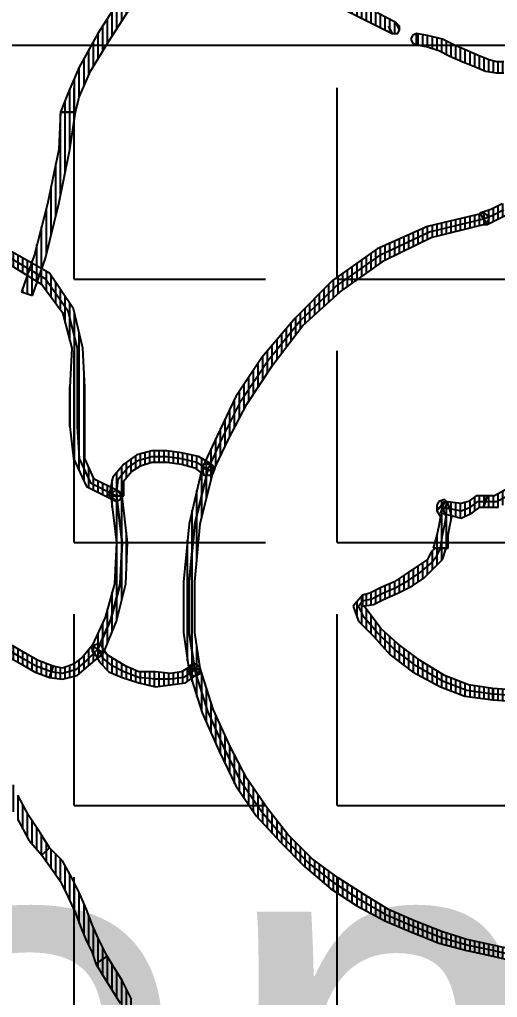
# Model space of a CAD drawing. Header units: millimetres. Extents: x 11489 to 12006, y 36725 to 37730.
# Drawn here: x 11658.64 to 11671.33, y 36931.5 to 36957.45 of the extents above; entities that cross this region are included whole.
import ezdxf

# ---------------------------------------------------------------- set-up
doc = ezdxf.new("R2010")
doc.units = ezdxf.units.MM
doc.layers.add('OC-Mutfak_Ekipman', color=252, linetype='Continuous')
doc.styles.add('TAKSİM', font='GOTHIC.TTF', dxfattribs={"height": 7})
pattern_1 = [(360, (-19413.11011, 29189.02214), (1e-16, 0.125), [25])]

# ---------------------------------------------------------------- blocks, each defined once
blk = doc.blocks.new('A$C0b4f8896')
at = {"ltscale": 30}
h = blk.add_hatch(dxfattribs=at)
h.set_pattern_fill('DC_LINES', color=256, scale=0.1, style=0)
h.set_pattern_definition(pattern_1)
edge = h.paths.add_edge_path(flags=0)
edge.add_line((27.172, 68.474), (27.122, 68.325))
edge.add_line((27.122, 68.325), (27.072, 68.078))
edge.add_line((27.072, 68.078), (26.923, 67.731))
edge.add_line((26.923, 67.731), (26.774, 67.484))
edge.add_line((26.774, 67.484), (26.576, 67.188))
edge.add_line((26.576, 67.188), (26.377, 66.792))
edge.add_line((26.377, 66.792), (26.178, 66.445))
edge.add_line((26.178, 66.445), (25.98, 66.099))
edge.add_line((25.98, 66.099), (25.831, 65.703))
edge.add_line((25.831, 65.703), (26.129, 65.604))
edge.add_line((26.129, 65.604), (26.278, 66))
edge.add_line((26.278, 66), (26.476, 66.347))
edge.add_line((26.476, 66.347), (26.675, 66.692))
edge.add_line((26.675, 66.692), (26.874, 66.989))
edge.add_line((26.874, 66.989), (27.072, 67.286))
edge.add_line((27.072, 67.286), (27.221, 67.633))
edge.add_line((27.221, 67.633), (27.371, 67.979))
edge.add_line((27.371, 67.979), (27.42, 68.325))
edge.add_line((27.42, 68.325), (27.371, 68.177))
edge.add_line((27.371, 68.177), (27.47, 68.325))
edge.add_line((27.47, 68.325), (27.42, 68.474))
edge.add_line((27.42, 68.474), (27.271, 68.523))
edge.add_line((27.271, 68.523), (27.122, 68.474))
edge.add_line((27.122, 68.474), (27.072, 68.325))
h = blk.add_hatch(dxfattribs=at)
h.set_pattern_fill('DC_LINES', color=256, scale=0.1, style=0)
h.set_pattern_definition(pattern_1)
edge = h.paths.add_edge_path(flags=0)
edge.add_line((21.31, 65.703), (21.708, 65.95))
edge.add_line((21.708, 65.95), (22.155, 66.247))
edge.add_line((22.155, 66.247), (22.701, 66.544))
edge.add_line((22.701, 66.544), (23.297, 66.792))
edge.add_line((23.297, 66.792), (23.844, 67.039))
edge.add_line((23.844, 67.039), (24.39, 67.286))
edge.add_line((24.39, 67.286), (24.787, 67.435))
edge.add_line((24.787, 67.435), (25.085, 67.583))
edge.add_line((25.085, 67.583), (24.986, 67.88))
edge.add_line((24.986, 67.88), (24.688, 67.731))
edge.add_line((24.688, 67.731), (24.291, 67.583))
edge.add_line((24.291, 67.583), (23.744, 67.336))
edge.add_line((23.744, 67.336), (23.198, 67.089))
edge.add_line((23.198, 67.089), (22.602, 66.841))
edge.add_line((22.602, 66.841), (22.055, 66.544))
edge.add_line((22.055, 66.544), (21.509, 66.247))
edge.add_line((21.509, 66.247), (21.112, 65.901))
h = blk.add_hatch(dxfattribs=at)
h.set_pattern_fill('DC_LINES', color=256, scale=0.1, style=0)
h.set_pattern_definition(pattern_1)
edge = h.paths.add_edge_path(flags=0)
edge.add_line((24.986, 67.88), (24.688, 67.731))
edge.add_line((24.688, 67.731), (24.291, 67.583))
edge.add_line((24.291, 67.583), (23.744, 67.336))
edge.add_line((23.744, 67.336), (23.198, 67.089))
edge.add_line((23.198, 67.089), (22.602, 66.841))
edge.add_line((22.602, 66.841), (22.055, 66.544))
edge.add_line((22.055, 66.544), (21.509, 66.247))
edge.add_line((21.509, 66.247), (21.112, 65.901))
edge.add_line((21.112, 65.901), (21.31, 65.703))
edge.add_line((21.31, 65.703), (21.708, 65.95))
edge.add_line((21.708, 65.95), (22.155, 66.247))
edge.add_line((22.155, 66.247), (22.701, 66.544))
edge.add_line((22.701, 66.544), (23.297, 66.792))
edge.add_line((23.297, 66.792), (23.844, 67.039))
edge.add_line((23.844, 67.039), (24.39, 67.286))
edge.add_line((24.39, 67.286), (24.787, 67.435))
edge.add_line((24.787, 67.435), (25.085, 67.583))
h = blk.add_hatch(dxfattribs=at)
h.set_pattern_fill('DC_LINES', color=256, scale=0.1, style=0)
h.set_pattern_definition(pattern_1)
edge = h.paths.add_edge_path(flags=0)
edge.add_line((30.649, 63.773), (30.798, 63.922))
edge.add_line((30.798, 63.922), (31.096, 64.516))
edge.add_line((31.096, 64.516), (31.643, 64.764))
edge.add_line((31.643, 64.764), (32.487, 64.764))
edge.add_line((32.487, 64.764), (33.53, 64.764))
edge.add_line((33.53, 64.764), (34.573, 64.812))
edge.add_line((34.573, 64.812), (35.616, 65.061))
edge.add_line((35.616, 65.061), (36.56, 65.703))
edge.add_line((36.56, 65.703), (37.206, 66.841))
edge.add_line((37.206, 66.841), (36.908, 66.94))
edge.add_line((36.908, 66.94), (36.262, 65.901))
edge.add_line((36.262, 65.901), (35.517, 65.356))
edge.add_line((35.517, 65.356), (34.573, 65.109))
edge.add_line((34.573, 65.109), (33.53, 65.159))
edge.add_line((33.53, 65.159), (32.487, 65.159))
edge.add_line((32.487, 65.159), (31.643, 65.061))
edge.add_line((31.643, 65.061), (30.897, 64.714))
edge.add_line((30.897, 64.714), (30.5, 63.922))
edge.add_line((30.5, 63.922), (30.649, 64.07))
edge.add_line((30.649, 64.07), (30.5, 63.922))
edge.add_line((30.5, 63.922), (30.55, 63.823))
edge.add_line((30.55, 63.823), (30.649, 63.773))
edge.add_line((30.649, 63.773), (30.748, 63.823))
edge.add_line((30.748, 63.823), (30.798, 63.922))
h = blk.add_hatch(dxfattribs=at)
h.set_pattern_fill('DC_LINES', color=256, scale=0.1, style=0)
h.set_pattern_definition(pattern_1)
edge = h.paths.add_edge_path(flags=0)
edge.add_line((35.964, 66.148), (36.958, 65.802))
edge.add_line((36.958, 65.802), (38.398, 65.456))
edge.add_line((38.398, 65.456), (39.839, 65.159))
edge.add_line((39.839, 65.159), (40.832, 65.011))
edge.add_line((40.832, 65.011), (40.832, 65.406))
edge.add_line((40.832, 65.406), (39.839, 65.456))
edge.add_line((39.839, 65.456), (38.398, 65.753))
edge.add_line((38.398, 65.753), (37.057, 66.099))
edge.add_line((37.057, 66.099), (36.063, 66.445))
h = blk.add_hatch(dxfattribs=at)
h.set_pattern_fill('DC_LINES', color=256, scale=0.1, style=0)
h.set_pattern_definition(pattern_1)
edge = h.paths.add_edge_path(flags=0)
edge.add_line((40.832, 65.406), (39.839, 65.456))
edge.add_line((39.839, 65.456), (38.398, 65.753))
edge.add_line((38.398, 65.753), (37.057, 66.099))
edge.add_line((37.057, 66.099), (36.063, 66.445))
edge.add_line((36.063, 66.445), (35.964, 66.148))
edge.add_line((35.964, 66.148), (36.958, 65.802))
edge.add_line((36.958, 65.802), (38.398, 65.456))
edge.add_line((38.398, 65.456), (39.839, 65.159))
edge.add_line((39.839, 65.159), (40.832, 65.011))
h = blk.add_hatch(dxfattribs=at)
h.set_pattern_fill('DC_LINES', color=256, scale=0.1, style=0)
h.set_pattern_definition(pattern_1)
edge = h.paths.add_edge_path(flags=0)
edge.add_line((21.112, 65.901), (20.764, 65.653))
edge.add_line((20.764, 65.653), (20.416, 65.406))
edge.add_line((20.416, 65.406), (20.019, 65.209))
edge.add_line((20.019, 65.209), (19.572, 65.011))
edge.add_line((19.572, 65.011), (19.174, 64.862))
edge.add_line((19.174, 64.862), (18.827, 64.714))
edge.add_line((18.827, 64.714), (18.529, 64.565))
edge.add_line((18.529, 64.565), (18.23, 64.467))
edge.add_line((18.23, 64.467), (18.429, 64.169))
edge.add_line((18.429, 64.169), (18.628, 64.269))
edge.add_line((18.628, 64.269), (18.926, 64.417))
edge.add_line((18.926, 64.417), (19.274, 64.565))
edge.add_line((19.274, 64.565), (19.671, 64.714))
edge.add_line((19.671, 64.714), (20.118, 64.911))
edge.add_line((20.118, 64.911), (20.515, 65.109))
edge.add_line((20.515, 65.109), (20.963, 65.356))
edge.add_line((20.963, 65.356), (21.31, 65.703))
h = blk.add_hatch(dxfattribs=at)
h.set_pattern_fill('DC_LINES', color=256, scale=0.1, style=0)
h.set_pattern_definition(pattern_1)
edge = h.paths.add_edge_path(flags=0)
edge.add_line((18.429, 64.169), (18.628, 64.269))
edge.add_line((18.628, 64.269), (18.926, 64.417))
edge.add_line((18.926, 64.417), (19.274, 64.565))
edge.add_line((19.274, 64.565), (19.671, 64.714))
edge.add_line((19.671, 64.714), (20.118, 64.911))
edge.add_line((20.118, 64.911), (20.515, 65.109))
edge.add_line((20.515, 65.109), (20.963, 65.356))
edge.add_line((20.963, 65.356), (21.31, 65.703))
edge.add_line((21.31, 65.703), (21.112, 65.901))
edge.add_line((21.112, 65.901), (20.764, 65.653))
edge.add_line((20.764, 65.653), (20.416, 65.406))
edge.add_line((20.416, 65.406), (20.019, 65.209))
edge.add_line((20.019, 65.209), (19.572, 65.011))
edge.add_line((19.572, 65.011), (19.174, 64.862))
edge.add_line((19.174, 64.862), (18.827, 64.714))
edge.add_line((18.827, 64.714), (18.529, 64.565))
edge.add_line((18.529, 64.565), (18.23, 64.467))
h = blk.add_hatch(dxfattribs=at)
h.set_pattern_fill('DC_LINES', color=256, scale=0.1, style=0)
h.set_pattern_definition(pattern_1)
edge = h.paths.add_edge_path(flags=0)
edge.add_line((25.831, 65.703), (25.781, 65.356))
edge.add_line((25.781, 65.356), (25.88, 64.961))
edge.add_line((25.88, 64.961), (26.178, 64.614))
edge.add_line((26.178, 64.614), (26.476, 64.269))
edge.add_line((26.476, 64.269), (26.675, 64.565))
edge.add_line((26.675, 64.565), (26.377, 64.812))
edge.add_line((26.377, 64.812), (26.178, 65.061))
edge.add_line((26.178, 65.061), (26.079, 65.356))
edge.add_line((26.079, 65.356), (26.129, 65.604))
h = blk.add_hatch(dxfattribs=at)
h.set_pattern_fill('DC_LINES', color=256, scale=0.1, style=0)
h.set_pattern_definition(pattern_1)
edge = h.paths.add_edge_path(flags=0)
edge.add_line((46.147, 62.24), (46.197, 62.24))
edge.add_line((46.197, 62.24), (45.899, 62.438))
edge.add_line((45.899, 62.438), (45.353, 62.834))
edge.add_line((45.353, 62.834), (44.657, 63.328))
edge.add_line((44.657, 63.328), (43.763, 63.873))
edge.add_line((43.763, 63.873), (42.919, 64.417))
edge.add_line((42.919, 64.417), (42.024, 64.911))
edge.add_line((42.024, 64.911), (41.329, 65.209))
edge.add_line((41.329, 65.209), (40.832, 65.406))
edge.add_line((40.832, 65.406), (40.832, 65.011))
edge.add_line((40.832, 65.011), (41.23, 64.911))
edge.add_line((41.23, 64.911), (41.925, 64.614))
edge.add_line((41.925, 64.614), (42.72, 64.12))
edge.add_line((42.72, 64.12), (43.564, 63.576))
edge.add_line((43.564, 63.576), (44.458, 63.031))
edge.add_line((44.458, 63.031), (45.154, 62.537))
edge.add_line((45.154, 62.537), (45.7, 62.141))
edge.add_line((45.7, 62.141), (45.998, 61.943))
edge.add_line((45.998, 61.943), (46.048, 61.943))
h = blk.add_hatch(dxfattribs=at)
h.set_pattern_fill('DC_LINES', color=256, scale=0.1, style=0)
h.set_pattern_definition(pattern_1)
edge = h.paths.add_edge_path(flags=0)
edge.add_line((40.832, 65.011), (41.23, 64.911))
edge.add_line((41.23, 64.911), (41.925, 64.614))
edge.add_line((41.925, 64.614), (42.72, 64.12))
edge.add_line((42.72, 64.12), (43.564, 63.576))
edge.add_line((43.564, 63.576), (44.458, 63.031))
edge.add_line((44.458, 63.031), (45.154, 62.537))
edge.add_line((45.154, 62.537), (45.7, 62.141))
edge.add_line((45.7, 62.141), (45.998, 61.943))
edge.add_line((45.998, 61.943), (46.197, 62.24))
edge.add_line((46.197, 62.24), (45.899, 62.438))
edge.add_line((45.899, 62.438), (45.353, 62.834))
edge.add_line((45.353, 62.834), (44.657, 63.328))
edge.add_line((44.657, 63.328), (43.763, 63.873))
edge.add_line((43.763, 63.873), (42.919, 64.417))
edge.add_line((42.919, 64.417), (42.024, 64.911))
edge.add_line((42.024, 64.911), (41.329, 65.209))
edge.add_line((41.329, 65.209), (40.832, 65.406))
h = blk.add_hatch(dxfattribs=at)
h.set_pattern_fill('DC_LINES', color=256, scale=0.1, style=0)
h.set_pattern_definition(pattern_1)
edge = h.paths.add_edge_path(flags=0)
edge.add_line((15.051, 62.141), (15.151, 62.19))
edge.add_line((15.151, 62.19), (15.399, 62.339))
edge.add_line((15.399, 62.339), (15.796, 62.586))
edge.add_line((15.796, 62.586), (16.293, 62.883))
edge.add_line((16.293, 62.883), (16.79, 63.229))
edge.add_line((16.79, 63.229), (17.287, 63.526))
edge.add_line((17.287, 63.526), (17.783, 63.773))
edge.add_line((17.783, 63.773), (18.181, 64.021))
edge.add_line((18.181, 64.021), (18.429, 64.169))
edge.add_line((18.429, 64.169), (18.23, 64.467))
edge.add_line((18.23, 64.467), (17.982, 64.318))
edge.add_line((17.982, 64.318), (17.585, 64.07))
edge.add_line((17.585, 64.07), (17.187, 63.823))
edge.add_line((17.187, 63.823), (16.591, 63.526))
edge.add_line((16.591, 63.526), (16.094, 63.18))
edge.add_line((16.094, 63.18), (15.598, 62.883))
edge.add_line((15.598, 62.883), (15.2, 62.636))
edge.add_line((15.2, 62.636), (14.952, 62.389))
edge.add_line((14.952, 62.389), (15.051, 62.438))
edge.add_line((15.051, 62.438), (14.952, 62.389))
edge.add_line((14.952, 62.389), (14.902, 62.289))
edge.add_line((14.902, 62.289), (14.952, 62.24))
edge.add_line((14.952, 62.24), (15.051, 62.19))
edge.add_line((15.051, 62.19), (15.151, 62.19))
h = blk.add_hatch(dxfattribs=at)
h.set_pattern_fill('DC_LINES', color=256, scale=0.1, style=0)
h.set_pattern_definition(pattern_1)
edge = h.paths.add_edge_path(flags=0)
edge.add_line((18.23, 64.467), (17.982, 64.318))
edge.add_line((17.982, 64.318), (17.585, 64.07))
edge.add_line((17.585, 64.07), (17.187, 63.823))
edge.add_line((17.187, 63.823), (16.591, 63.526))
edge.add_line((16.591, 63.526), (16.094, 63.18))
edge.add_line((16.094, 63.18), (15.598, 62.883))
edge.add_line((15.598, 62.883), (15.2, 62.636))
edge.add_line((15.2, 62.636), (14.952, 62.389))
edge.add_line((14.952, 62.389), (15.151, 62.19))
edge.add_line((15.151, 62.19), (15.399, 62.339))
edge.add_line((15.399, 62.339), (15.796, 62.586))
edge.add_line((15.796, 62.586), (16.293, 62.883))
edge.add_line((16.293, 62.883), (16.79, 63.229))
edge.add_line((16.79, 63.229), (17.287, 63.526))
edge.add_line((17.287, 63.526), (17.783, 63.773))
edge.add_line((17.783, 63.773), (18.181, 64.021))
edge.add_line((18.181, 64.021), (18.429, 64.169))
h = blk.add_hatch(dxfattribs=at)
h.set_pattern_fill('DC_LINES', color=256, scale=0.1, style=0)
h.set_pattern_definition(pattern_1)
edge = h.paths.add_edge_path(flags=0)
edge.add_line((26.675, 64.565), (26.576, 64.565))
edge.add_line((26.576, 64.565), (26.228, 64.367))
edge.add_line((26.228, 64.367), (25.98, 64.12))
edge.add_line((25.98, 64.12), (25.831, 63.773))
edge.add_line((25.831, 63.773), (25.682, 63.328))
edge.add_line((25.682, 63.328), (25.582, 62.883))
edge.add_line((25.582, 62.883), (25.632, 62.487))
edge.add_line((25.632, 62.487), (25.682, 62.092))
edge.add_line((25.682, 62.092), (25.93, 61.745))
edge.add_line((25.93, 61.745), (26.129, 61.943))
edge.add_line((26.129, 61.943), (25.98, 62.19))
edge.add_line((25.98, 62.19), (25.93, 62.487))
edge.add_line((25.93, 62.487), (25.98, 62.883))
edge.add_line((25.98, 62.883), (25.98, 63.328))
edge.add_line((25.98, 63.328), (26.129, 63.675))
edge.add_line((26.129, 63.675), (26.278, 63.922))
edge.add_line((26.278, 63.922), (26.427, 64.169))
edge.add_line((26.427, 64.169), (26.576, 64.269))
edge.add_line((26.576, 64.269), (26.476, 64.269))
edge.add_line((26.476, 64.269), (26.576, 64.269))
edge.add_line((26.576, 64.269), (26.675, 64.318))
edge.add_line((26.675, 64.318), (26.725, 64.417))
edge.add_line((26.725, 64.417), (26.675, 64.516))
edge.add_line((26.675, 64.516), (26.576, 64.565))
h = blk.add_hatch(dxfattribs=at)
h.set_pattern_fill('DC_LINES', color=256, scale=0.1, style=0)
h.set_pattern_definition(pattern_1)
h.paths.add_polyline_path([(26.476, 64.269), (27.321, 63.922), (28.314, 63.675), (29.407, 63.625), (30.649, 63.773), (30.649, 64.07), (29.407, 63.922), (28.314, 63.972), (27.42, 64.219), (26.675, 64.565), (26.526, 64.565), (26.427, 64.516), (26.377, 64.367)], flags=0)
h = blk.add_hatch(dxfattribs=at)
h.set_pattern_fill('DC_LINES', color=256, scale=0.1, style=0)
h.set_pattern_definition(pattern_1)
edge = h.paths.add_edge_path(flags=0)
edge.add_line((30.649, 64.12), (30.649, 64.07))
edge.add_line((30.649, 64.07), (29.407, 63.922))
edge.add_line((29.407, 63.922), (28.314, 63.972))
edge.add_line((28.314, 63.972), (27.42, 64.219))
edge.add_line((27.42, 64.219), (26.675, 64.565))
edge.add_line((26.675, 64.565), (26.476, 64.269))
edge.add_line((26.476, 64.269), (27.321, 63.922))
edge.add_line((27.321, 63.922), (28.314, 63.675))
edge.add_line((28.314, 63.675), (29.407, 63.625))
edge.add_line((29.407, 63.625), (30.649, 63.773))
edge.add_line((30.649, 63.773), (30.649, 63.725))
edge.add_line((30.649, 63.725), (30.649, 63.773))
edge.add_line((30.649, 63.773), (30.748, 63.823))
edge.add_line((30.748, 63.823), (30.798, 63.922))
edge.add_line((30.798, 63.922), (30.748, 64.021))
edge.add_line((30.748, 64.021), (30.649, 64.07))
h = blk.add_hatch(dxfattribs=at)
h.set_pattern_fill('DC_LINES', color=256, scale=0.1, style=0)
h.set_pattern_definition(pattern_1)
edge = h.paths.add_edge_path(flags=0)
edge.add_line((31.295, 61.35), (31.493, 61.398))
edge.add_line((31.493, 61.398), (31.692, 61.745))
edge.add_line((31.692, 61.745), (31.792, 62.19))
edge.add_line((31.792, 62.19), (31.841, 62.586))
edge.add_line((31.841, 62.586), (31.841, 62.982))
edge.add_line((31.841, 62.982), (31.742, 63.378))
edge.add_line((31.742, 63.378), (31.493, 63.725))
edge.add_line((31.493, 63.725), (31.146, 64.021))
edge.add_line((31.146, 64.021), (30.649, 64.12))
edge.add_line((30.649, 64.12), (30.649, 63.725))
edge.add_line((30.649, 63.725), (31.046, 63.725))
edge.add_line((31.046, 63.725), (31.295, 63.526))
edge.add_line((31.295, 63.526), (31.444, 63.279))
edge.add_line((31.444, 63.279), (31.543, 62.982))
edge.add_line((31.543, 62.982), (31.543, 62.586))
edge.add_line((31.543, 62.586), (31.493, 62.19))
edge.add_line((31.493, 62.19), (31.394, 61.844))
edge.add_line((31.394, 61.844), (31.195, 61.597))
edge.add_line((31.195, 61.597), (31.394, 61.646))
edge.add_line((31.394, 61.646), (31.195, 61.597))
edge.add_line((31.195, 61.597), (31.195, 61.448))
edge.add_line((31.195, 61.448), (31.245, 61.35))
edge.add_line((31.245, 61.35), (31.394, 61.3))
edge.add_line((31.394, 61.3), (31.493, 61.398))
h = blk.add_hatch(dxfattribs=at)
h.set_pattern_fill('DC_LINES', color=256, scale=0.1, style=0)
h.set_pattern_definition(pattern_1)
edge = h.paths.add_edge_path(flags=0)
edge.add_line((25.93, 61.745), (26.079, 61.695))
edge.add_line((26.079, 61.695), (27.023, 61.844))
edge.add_line((27.023, 61.844), (28.364, 61.844))
edge.add_line((28.364, 61.844), (29.904, 61.695))
edge.add_line((29.904, 61.695), (31.295, 61.35))
edge.add_line((31.295, 61.35), (31.394, 61.646))
edge.add_line((31.394, 61.646), (29.904, 61.992))
edge.add_line((29.904, 61.992), (28.364, 62.141))
edge.add_line((28.364, 62.141), (27.023, 62.141))
edge.add_line((27.023, 62.141), (25.98, 61.992))
edge.add_line((25.98, 61.992), (26.129, 61.943))
edge.add_line((26.129, 61.943), (25.98, 61.992))
edge.add_line((25.98, 61.992), (25.88, 61.943))
edge.add_line((25.88, 61.943), (25.88, 61.795))
edge.add_line((25.88, 61.795), (25.93, 61.695))
edge.add_line((25.93, 61.695), (26.079, 61.695))
h = blk.add_hatch(dxfattribs=at)
h.set_pattern_fill('DC_LINES', color=256, scale=0.1, style=0)
h.set_pattern_definition(pattern_1)
h.paths.add_polyline_path([(31.394, 61.646), (29.904, 61.992), (28.364, 62.141), (27.023, 62.141), (25.98, 61.992), (26.079, 61.695), (27.023, 61.844), (28.364, 61.844), (29.904, 61.695), (31.295, 61.35), (31.444, 61.35), (31.493, 61.448), (31.493, 61.597)], flags=0)
h = blk.add_hatch(dxfattribs=at)
h.set_pattern_fill('DC_LINES', color=256, scale=0.1, style=0)
h.set_pattern_definition(pattern_1)
h.paths.add_polyline_path([(25.98, 61.992), (24.887, 61.646), (23.893, 61.201), (22.95, 60.756), (22.155, 60.212), (21.459, 59.568), (20.813, 58.925), (20.217, 58.232), (19.77, 57.54), (19.373, 56.798), (19.075, 56.105), (18.777, 55.363), (18.578, 54.621), (18.429, 53.928), (18.28, 53.285), (18.23, 52.691), (18.181, 52.098), (18.479, 52.098), (18.529, 52.691), (18.578, 53.285), (18.727, 53.928), (18.876, 54.621), (19.075, 55.264), (19.373, 56.006), (19.671, 56.698), (20.068, 57.342), (20.515, 58.034), (21.012, 58.728), (21.658, 59.37), (22.353, 59.915), (23.148, 60.459), (23.993, 60.904), (24.986, 61.35), (26.079, 61.695), (26.178, 61.795), (26.178, 61.894), (26.129, 61.992)], flags=0)
h = blk.add_hatch(dxfattribs=at)
h.set_pattern_fill('DC_LINES', color=256, scale=0.1, style=0)
h.set_pattern_definition(pattern_1)
edge = h.paths.add_edge_path(flags=0)
edge.add_line((38.15, 54.274), (38.15, 54.176))
edge.add_line((38.15, 54.176), (37.802, 55.66))
edge.add_line((37.802, 55.66), (37.206, 56.995))
edge.add_line((37.206, 56.995), (36.362, 58.183))
edge.add_line((36.362, 58.183), (35.368, 59.173))
edge.add_line((35.368, 59.173), (34.325, 60.063))
edge.add_line((34.325, 60.063), (33.282, 60.756))
edge.add_line((33.282, 60.756), (32.239, 61.25))
edge.add_line((32.239, 61.25), (31.394, 61.646))
edge.add_line((31.394, 61.646), (31.295, 61.35))
edge.add_line((31.295, 61.35), (32.139, 60.953))
edge.add_line((32.139, 60.953), (33.083, 60.459))
edge.add_line((33.083, 60.459), (34.126, 59.767))
edge.add_line((34.126, 59.767), (35.169, 58.975))
edge.add_line((35.169, 58.975), (36.063, 57.985))
edge.add_line((36.063, 57.985), (36.908, 56.798))
edge.add_line((36.908, 56.798), (37.504, 55.561))
edge.add_line((37.504, 55.561), (37.852, 54.176))
edge.add_line((37.852, 54.176), (37.852, 54.076))
edge.add_line((37.852, 54.076), (37.852, 54.176))
edge.add_line((37.852, 54.176), (37.901, 54.076))
edge.add_line((37.901, 54.076), (38.001, 54.027))
edge.add_line((38.001, 54.027), (38.1, 54.076))
edge.add_line((38.1, 54.076), (38.15, 54.176))
h = blk.add_hatch(dxfattribs=at)
h.set_pattern_fill('DC_LINES', color=256, scale=0.1, style=0)
h.set_pattern_definition(pattern_1)
edge = h.paths.add_edge_path(flags=0)
edge.add_line((43.018, 56.402), (43.217, 56.501))
edge.add_line((43.217, 56.501), (43.465, 56.995))
edge.add_line((43.465, 56.995), (43.813, 57.688))
edge.add_line((43.813, 57.688), (44.26, 58.381))
edge.add_line((44.26, 58.381), (44.806, 59.222))
edge.add_line((44.806, 59.222), (45.353, 59.915))
edge.add_line((45.353, 59.915), (46.048, 60.508))
edge.add_line((46.048, 60.508), (46.743, 60.904))
edge.add_line((46.743, 60.904), (47.439, 61.003))
edge.add_line((47.439, 61.003), (47.439, 61.3))
edge.add_line((47.439, 61.3), (46.644, 61.201))
edge.add_line((46.644, 61.201), (45.849, 60.806))
edge.add_line((45.849, 60.806), (45.154, 60.112))
edge.add_line((45.154, 60.112), (44.508, 59.42))
edge.add_line((44.508, 59.42), (43.962, 58.579))
edge.add_line((43.962, 58.579), (43.515, 57.787))
edge.add_line((43.515, 57.787), (43.167, 57.095))
edge.add_line((43.167, 57.095), (42.919, 56.6))
edge.add_line((42.919, 56.6), (43.117, 56.698))
edge.add_line((43.117, 56.698), (42.919, 56.6))
edge.add_line((42.919, 56.6), (42.919, 56.451))
edge.add_line((42.919, 56.451), (43.018, 56.402))
edge.add_line((43.018, 56.402), (43.117, 56.402))
edge.add_line((43.117, 56.402), (43.217, 56.501))
h = blk.add_hatch(dxfattribs=at)
h.set_pattern_fill('DC_LINES', color=256, scale=0.1, style=0)
h.set_pattern_definition(pattern_1)
edge = h.paths.add_edge_path(flags=0)
edge.add_line((28.016, 57.392), (27.718, 57.639))
edge.add_line((27.718, 57.639), (27.321, 57.49))
edge.add_line((27.321, 57.49), (26.923, 57.095))
edge.add_line((26.923, 57.095), (26.427, 56.649))
edge.add_line((26.427, 56.649), (25.98, 56.056))
edge.add_line((25.98, 56.056), (25.582, 55.313))
edge.add_line((25.582, 55.313), (25.334, 54.67))
edge.add_line((25.334, 54.67), (25.235, 53.928))
edge.add_line((25.235, 53.928), (25.533, 53.928))
edge.add_line((25.533, 53.928), (25.632, 54.571))
edge.add_line((25.632, 54.571), (25.88, 55.215))
edge.add_line((25.88, 55.215), (26.278, 55.857))
edge.add_line((26.278, 55.857), (26.725, 56.451))
edge.add_line((26.725, 56.451), (27.122, 56.896))
edge.add_line((27.122, 56.896), (27.52, 57.193))
edge.add_line((27.52, 57.193), (27.718, 57.342))
edge.add_line((27.718, 57.342), (27.718, 57.392))
h = blk.add_hatch(dxfattribs=at)
h.set_pattern_fill('DC_LINES', color=256, scale=0.1, style=0)
h.set_pattern_definition(pattern_1)
edge = h.paths.add_edge_path(flags=0)
edge.add_line((29.258, 55.512), (29.258, 55.462))
edge.add_line((29.258, 55.462), (29.159, 55.561))
edge.add_line((29.159, 55.561), (28.96, 55.66))
edge.add_line((28.96, 55.66), (28.761, 55.957))
edge.add_line((28.761, 55.957), (28.563, 56.254))
edge.add_line((28.563, 56.254), (28.364, 56.551))
edge.add_line((28.364, 56.551), (28.215, 56.896))
edge.add_line((28.215, 56.896), (28.066, 57.193))
edge.add_line((28.066, 57.193), (28.016, 57.392))
edge.add_line((28.016, 57.392), (27.718, 57.392))
edge.add_line((27.718, 57.392), (27.768, 57.095))
edge.add_line((27.768, 57.095), (27.917, 56.798))
edge.add_line((27.917, 56.798), (28.066, 56.451))
edge.add_line((28.066, 56.451), (28.265, 56.056))
edge.add_line((28.265, 56.056), (28.463, 55.759))
edge.add_line((28.463, 55.759), (28.761, 55.462))
edge.add_line((28.761, 55.462), (28.96, 55.264))
edge.add_line((28.96, 55.264), (29.258, 55.165))
edge.add_line((29.258, 55.165), (29.258, 55.115))
h = blk.add_hatch(dxfattribs=at)
h.set_pattern_fill('DC_LINES', color=256, scale=0.1, style=0)
h.set_pattern_definition(pattern_1)
edge = h.paths.add_edge_path(flags=0)
edge.add_line((42.173, 53.631), (42.173, 53.829))
edge.add_line((42.173, 53.829), (42.223, 54.027))
edge.add_line((42.223, 54.027), (42.322, 54.274))
edge.add_line((42.322, 54.274), (42.471, 54.621))
edge.add_line((42.471, 54.621), (42.62, 54.967))
edge.add_line((42.62, 54.967), (42.77, 55.264))
edge.add_line((42.77, 55.264), (42.869, 55.66))
edge.add_line((42.869, 55.66), (42.919, 55.957))
edge.add_line((42.919, 55.957), (42.62, 55.957))
edge.add_line((42.62, 55.957), (42.571, 55.66))
edge.add_line((42.571, 55.66), (42.471, 55.363))
edge.add_line((42.471, 55.363), (42.322, 55.066))
edge.add_line((42.322, 55.066), (42.173, 54.72))
edge.add_line((42.173, 54.72), (42.024, 54.373))
edge.add_line((42.024, 54.373), (41.925, 54.126))
edge.add_line((41.925, 54.126), (41.875, 53.829))
edge.add_line((41.875, 53.829), (41.875, 53.631))
h = blk.add_hatch(dxfattribs=at)
h.set_pattern_fill('DC_LINES', color=256, scale=0.1, style=0)
h.set_pattern_definition(pattern_1)
edge = h.paths.add_edge_path(flags=0)
edge.add_line((30.5, 55.215), (30.252, 55.412))
edge.add_line((30.252, 55.412), (30.103, 55.313))
edge.add_line((30.103, 55.313), (29.854, 55.363))
edge.add_line((29.854, 55.363), (29.606, 55.412))
edge.add_line((29.606, 55.412), (29.258, 55.512))
edge.add_line((29.258, 55.512), (29.258, 55.115))
edge.add_line((29.258, 55.115), (29.606, 55.115))
edge.add_line((29.606, 55.115), (29.854, 55.066))
edge.add_line((29.854, 55.066), (30.103, 55.017))
edge.add_line((30.103, 55.017), (30.45, 55.115))
edge.add_line((30.45, 55.115), (30.202, 55.313))
edge.add_line((30.202, 55.313), (30.45, 55.115))
edge.add_line((30.45, 55.115), (30.55, 55.215))
edge.add_line((30.55, 55.215), (30.5, 55.363))
edge.add_line((30.5, 55.363), (30.401, 55.412))
edge.add_line((30.401, 55.412), (30.252, 55.412))
h = blk.add_hatch(dxfattribs=at)
h.set_pattern_fill('DC_LINES', color=256, scale=0.1, style=0)
h.set_pattern_definition(pattern_1)
edge = h.paths.add_edge_path(flags=0)
edge.add_line((30.649, 54.076), (30.649, 54.373))
edge.add_line((30.649, 54.373), (30.5, 54.571))
edge.add_line((30.5, 54.571), (30.45, 54.77))
edge.add_line((30.45, 54.77), (30.5, 55.215))
edge.add_line((30.5, 55.215), (30.202, 55.313))
edge.add_line((30.202, 55.313), (30.053, 54.77))
edge.add_line((30.053, 54.77), (30.202, 54.473))
edge.add_line((30.202, 54.473), (30.351, 54.274))
edge.add_line((30.351, 54.274), (30.351, 54.176))
h = blk.add_hatch(dxfattribs=at)
h.set_pattern_fill('DC_LINES', color=256, scale=0.1, style=0)
h.set_pattern_definition(pattern_1)
edge = h.paths.add_edge_path(flags=0)
edge.add_line((39.044, 51.603), (38.994, 51.899))
edge.add_line((38.994, 51.899), (38.895, 52.246))
edge.add_line((38.895, 52.246), (38.796, 52.642))
edge.add_line((38.796, 52.642), (38.647, 52.988))
edge.add_line((38.647, 52.988), (38.547, 53.384))
edge.add_line((38.547, 53.384), (38.398, 53.681))
edge.add_line((38.398, 53.681), (38.249, 53.978))
edge.add_line((38.249, 53.978), (38.15, 54.274))
edge.add_line((38.15, 54.274), (37.852, 54.076))
edge.add_line((37.852, 54.076), (37.951, 53.879))
edge.add_line((37.951, 53.879), (38.1, 53.582))
edge.add_line((38.1, 53.582), (38.249, 53.285))
edge.add_line((38.249, 53.285), (38.349, 52.889))
edge.add_line((38.349, 52.889), (38.497, 52.543))
edge.add_line((38.497, 52.543), (38.597, 52.147))
edge.add_line((38.597, 52.147), (38.696, 51.899))
edge.add_line((38.696, 51.899), (38.746, 51.603))
h = blk.add_hatch(dxfattribs=at)
h.set_pattern_fill('DC_LINES', color=256, scale=0.1, style=0)
h.set_pattern_definition(pattern_1)
edge = h.paths.add_edge_path(flags=0)
edge.add_line((31.195, 52.741), (31.245, 52.741))
edge.add_line((31.245, 52.741), (31.096, 53.137))
edge.add_line((31.096, 53.137), (30.848, 53.532))
edge.add_line((30.848, 53.532), (30.649, 53.879))
edge.add_line((30.649, 53.879), (30.649, 54.076))
edge.add_line((30.649, 54.076), (30.351, 54.176))
edge.add_line((30.351, 54.176), (30.351, 53.779))
edge.add_line((30.351, 53.779), (30.55, 53.334))
edge.add_line((30.55, 53.334), (30.798, 53.037))
edge.add_line((30.798, 53.037), (30.848, 52.741))
edge.add_line((30.848, 52.741), (30.897, 52.741))
h = blk.add_hatch(dxfattribs=at)
h.set_pattern_fill('DC_LINES', color=256, scale=0.1, style=0)
h.set_pattern_definition(pattern_1)
edge = h.paths.add_edge_path(flags=0)
edge.add_line((25.235, 53.928), (25.185, 53.187))
edge.add_line((25.185, 53.187), (24.986, 52.79))
edge.add_line((24.986, 52.79), (24.787, 52.592))
edge.add_line((24.787, 52.592), (24.539, 52.493))
edge.add_line((24.539, 52.493), (24.241, 52.493))
edge.add_line((24.241, 52.493), (23.893, 52.543))
edge.add_line((23.893, 52.543), (23.645, 52.592))
edge.add_line((23.645, 52.592), (23.446, 52.691))
edge.add_line((23.446, 52.691), (23.446, 52.295))
edge.add_line((23.446, 52.295), (23.645, 52.295))
edge.add_line((23.645, 52.295), (23.893, 52.246))
edge.add_line((23.893, 52.246), (24.241, 52.196))
edge.add_line((24.241, 52.196), (24.539, 52.196))
edge.add_line((24.539, 52.196), (24.986, 52.295))
edge.add_line((24.986, 52.295), (25.284, 52.592))
edge.add_line((25.284, 52.592), (25.483, 53.187))
edge.add_line((25.483, 53.187), (25.533, 53.928))
for p, q in [((26.377, 66.792), (26.178, 66.445)), ((26.327, 66.396), (26.526, 66.742)), ((36.908, 66.94), (36.262, 65.901)), ((37.057, 66.891), (36.411, 65.802)), ((36.56, 65.703), (37.206, 66.841)), ((22.055, 66.544), (21.509, 66.247)), ((22.055, 66.544), (21.509, 66.247)), ((22.155, 66.247), (22.701, 66.544)), ((22.155, 66.247), (22.701, 66.544)), ((26.178, 66.445), (25.98, 66.099)), ((26.476, 66.347), (26.675, 66.692)), ((36.063, 66.445), (35.964, 66.148)), ((36.063, 66.445), (35.964, 66.148)), ((37.057, 66.099), (36.063, 66.445)), ((36.063, 66.445), (36.063, 66.445)), ((37.057, 66.099), (36.063, 66.445)), ((21.509, 66.247), (21.112, 65.901)), ((21.509, 66.247), (21.112, 65.901)), ((21.708, 65.95), (22.155, 66.247)), ((21.708, 65.95), (22.155, 66.247)), ((26.129, 66.05), (26.327, 66.396)), ((26.278, 66), (26.476, 66.347)), ((21.31, 65.703), (21.708, 65.95)), ((21.31, 65.703), (21.708, 65.95)), ((25.98, 66.099), (25.831, 65.703)), ((25.98, 65.653), (26.129, 66.05)), ((26.129, 65.604), (26.278, 66)), ((35.964, 66.148), (35.964, 66.148)), ((35.964, 66.148), (36.958, 65.802)), ((35.964, 66.148), (35.964, 66.148)), ((35.964, 66.148), (36.958, 65.802)), ((38.398, 65.753), (37.057, 66.099)), ((38.398, 65.753), (37.057, 66.099)), ((21.112, 65.901), (20.764, 65.653)), ((21.112, 65.901), (20.764, 65.653)), ((20.963, 65.356), (21.31, 65.703)), ((20.963, 65.356), (21.31, 65.703)), ((21.31, 65.703), (21.112, 65.901)), ((21.112, 65.901), (21.112, 65.901)), ((21.112, 65.901), (21.31, 65.703)), ((21.112, 65.901), (21.31, 65.703)), ((21.112, 65.901), (21.112, 65.901)), ((21.31, 65.703), (21.112, 65.901)), ((21.112, 65.901), (21.112, 65.901)), ((21.31, 65.703), (21.31, 65.703)), ((21.31, 65.703), (21.31, 65.703)), ((21.31, 65.703), (21.31, 65.703)), ((25.831, 65.703), (25.781, 65.356)), ((25.831, 65.703), (26.129, 65.604)), ((25.831, 65.703), (25.831, 65.703)), ((26.129, 65.604), (25.831, 65.703)), ((25.831, 65.703), (25.831, 65.703)), ((36.262, 65.901), (35.517, 65.356)), ((36.411, 65.802), (35.567, 65.209)), ((35.616, 65.061), (36.56, 65.703)), ((36.958, 65.802), (38.398, 65.456)), ((36.958, 65.802), (38.398, 65.456)), ((39.839, 65.456), (38.398, 65.753)), ((39.839, 65.456), (38.398, 65.753)), ((20.416, 65.406), (20.019, 65.209)), ((20.416, 65.406), (20.019, 65.209)), ((20.764, 65.653), (20.416, 65.406)), ((20.764, 65.653), (20.416, 65.406)), ((25.93, 65.356), (25.98, 65.653)), ((26.079, 65.356), (26.129, 65.604)), ((26.129, 65.604), (26.129, 65.604)), ((38.398, 65.456), (39.839, 65.159)), ((38.398, 65.456), (39.839, 65.159)), ((40.832, 65.406), (39.839, 65.456)), ((40.832, 65.406), (39.839, 65.456)), ((41.329, 65.209), (40.832, 65.406)), ((40.832, 65.406), (40.832, 65.406)), ((40.832, 65.406), (40.832, 65.011)), ((41.329, 65.209), (40.832, 65.406)), ((40.832, 65.406), (40.832, 65.011)), ((40.832, 65.011), (40.832, 65.406)), ((40.832, 65.406), (40.832, 65.406)), ((40.832, 65.011), (40.832, 65.406)), ((40.832, 65.406), (40.832, 65.406)), ((20.019, 65.209), (19.572, 65.011)), ((20.019, 65.209), (19.572, 65.011)), ((20.515, 65.109), (20.963, 65.356)), ((20.515, 65.109), (20.963, 65.356)), ((25.781, 65.356), (25.88, 64.961)), ((26.029, 65.011), (25.93, 65.356)), ((26.178, 65.061), (26.079, 65.356)), ((32.487, 65.159), (31.643, 65.061)), ((33.53, 65.159), (32.487, 65.159)), ((34.573, 65.109), (33.53, 65.159)), ((35.517, 65.356), (34.573, 65.109)), ((35.567, 65.209), (34.573, 64.961)), ((39.839, 65.159), (40.832, 65.011)), ((39.839, 65.159), (40.832, 65.011)), ((42.024, 64.911), (41.329, 65.209)), ((42.024, 64.911), (41.329, 65.209)), ((19.572, 65.011), (19.174, 64.862)), ((19.572, 65.011), (19.174, 64.862)), ((19.671, 64.714), (20.118, 64.911)), ((19.671, 64.714), (20.118, 64.911)), ((20.118, 64.911), (20.515, 65.109)), ((20.118, 64.911), (20.515, 65.109)), ((25.88, 64.961), (26.178, 64.614)), ((26.278, 64.714), (26.029, 65.011)), ((26.377, 64.812), (26.178, 65.061)), ((31.643, 65.061), (30.897, 64.714)), ((31.643, 64.911), (30.997, 64.614)), ((32.487, 64.961), (31.643, 64.911)), ((33.53, 64.961), (32.487, 64.961)), ((34.573, 64.961), (33.53, 64.961)), ((34.573, 64.812), (35.616, 65.061)), ((40.832, 65.011), (40.832, 65.011)), ((40.832, 65.011), (41.23, 64.911)), ((40.832, 65.011), (40.832, 65.011)), ((40.832, 65.011), (41.23, 64.911)), ((40.832, 65.011), (40.832, 65.011)), ((41.23, 64.911), (41.925, 64.614)), ((41.23, 64.911), (41.925, 64.614)), ((42.919, 64.417), (42.024, 64.911)), ((42.919, 64.417), (42.024, 64.911)), ((18.827, 64.714), (18.529, 64.565)), ((18.827, 64.714), (18.529, 64.565)), ((19.174, 64.862), (18.827, 64.714)), ((19.174, 64.862), (18.827, 64.714)), ((19.274, 64.565), (19.671, 64.714)), ((19.274, 64.565), (19.671, 64.714)), ((26.576, 64.417), (26.278, 64.714)), ((26.675, 64.565), (26.377, 64.812)), ((30.897, 64.714), (30.5, 63.922)), ((31.096, 64.516), (31.643, 64.764)), ((31.643, 64.764), (32.487, 64.764)), ((32.487, 64.764), (33.53, 64.764)), ((33.53, 64.764), (34.573, 64.812)), ((18.23, 64.467), (17.982, 64.318)), ((18.23, 64.467), (17.982, 64.318)), ((18.529, 64.565), (18.23, 64.467)), ((18.529, 64.565), (18.23, 64.467)), ((18.23, 64.467), (18.23, 64.467)), ((18.23, 64.467), (18.429, 64.169)), ((18.429, 64.169), (18.23, 64.467)), ((18.23, 64.467), (18.23, 64.467)), ((18.429, 64.169), (18.23, 64.467)), ((18.23, 64.467), (18.23, 64.467)), ((18.23, 64.467), (18.429, 64.169)), ((18.628, 64.269), (18.926, 64.417)), ((18.628, 64.269), (18.926, 64.417)), ((18.926, 64.417), (19.274, 64.565)), ((18.926, 64.417), (19.274, 64.565)), ((26.178, 64.614), (26.476, 64.269)), ((26.576, 64.565), (26.228, 64.367)), ((26.327, 64.269), (26.576, 64.417)), ((26.427, 64.516), (26.377, 64.367)), ((26.526, 64.565), (26.427, 64.516)), ((26.675, 64.565), (26.476, 64.269)), ((26.476, 64.269), (26.675, 64.565)), ((26.675, 64.565), (26.526, 64.565)), ((26.675, 64.565), (26.576, 64.565)), ((26.675, 64.516), (26.576, 64.565)), ((26.576, 64.565), (26.675, 64.565)), ((27.371, 64.07), (26.576, 64.417)), ((26.576, 64.417), (27.371, 64.07)), ((26.576, 64.417), (26.576, 64.417)), ((26.576, 64.417), (26.576, 64.417)), ((26.675, 64.565), (26.675, 64.565)), ((27.42, 64.219), (26.675, 64.565)), ((27.42, 64.219), (26.675, 64.565)), ((26.675, 64.565), (26.675, 64.565)), ((26.675, 64.565), (26.675, 64.565)), ((26.725, 64.417), (26.675, 64.516)), ((26.675, 64.318), (26.725, 64.417)), ((30.997, 64.614), (30.649, 63.922)), ((30.798, 63.922), (31.096, 64.516)), ((41.925, 64.614), (42.72, 64.12)), ((41.925, 64.614), (42.72, 64.12)), ((43.763, 63.873), (42.919, 64.417)), ((43.763, 63.873), (42.919, 64.417)), ((17.982, 64.318), (17.585, 64.07)), ((17.982, 64.318), (17.585, 64.07)), ((18.181, 64.021), (18.429, 64.169)), ((18.181, 64.021), (18.429, 64.169)), ((18.429, 64.169), (18.628, 64.269)), ((18.429, 64.169), (18.628, 64.269)), ((18.429, 64.169), (18.429, 64.169)), ((18.429, 64.169), (18.429, 64.169)), ((18.429, 64.169), (18.429, 64.169)), ((25.98, 64.12), (25.831, 63.773)), ((26.228, 64.367), (25.98, 64.12)), ((26.129, 64.021), (26.327, 64.269)), ((26.278, 63.922), (26.427, 64.169)), ((26.377, 64.367), (26.476, 64.269)), ((26.427, 64.169), (26.576, 64.269)), ((26.576, 64.269), (26.476, 64.269)), ((26.476, 64.269), (26.576, 64.269)), ((26.476, 64.269), (27.321, 63.922)), ((26.476, 64.269), (26.476, 64.269)), ((26.476, 64.269), (27.321, 63.922)), ((26.476, 64.269), (26.476, 64.269)), ((26.476, 64.269), (26.476, 64.269)), ((26.576, 64.269), (26.675, 64.318)), ((28.314, 63.972), (27.42, 64.219)), ((28.314, 63.972), (27.42, 64.219)), ((31.146, 64.021), (30.649, 64.12)), ((30.649, 64.12), (30.649, 63.725)), ((30.649, 64.12), (30.649, 64.07)), ((30.649, 64.07), (30.649, 64.12)), ((30.649, 64.12), (30.649, 64.12)), ((42.72, 64.12), (43.564, 63.576)), ((42.72, 64.12), (43.564, 63.576)), ((17.585, 64.07), (17.187, 63.823)), ((17.585, 64.07), (17.187, 63.823)), ((17.783, 63.773), (18.181, 64.021)), ((17.783, 63.773), (18.181, 64.021)), ((25.98, 63.725), (26.129, 64.021)), ((26.129, 63.675), (26.278, 63.922)), ((27.321, 63.922), (28.314, 63.675)), ((27.321, 63.922), (28.314, 63.675)), ((28.314, 63.823), (27.371, 64.07)), ((27.371, 64.07), (28.314, 63.823)), ((29.407, 63.922), (28.314, 63.972)), ((29.407, 63.922), (28.314, 63.972)), ((30.649, 64.07), (29.407, 63.922)), ((30.649, 64.07), (29.407, 63.922)), ((30.649, 63.922), (29.407, 63.773)), ((29.407, 63.773), (30.649, 63.922)), ((30.5, 63.922), (30.649, 64.07)), ((30.649, 64.07), (30.5, 63.922)), ((30.5, 63.922), (30.55, 63.823)), ((30.748, 64.021), (30.649, 64.07)), ((30.649, 63.773), (30.649, 64.07)), ((30.649, 63.922), (30.649, 63.922)), ((30.649, 63.922), (30.649, 63.922)), ((30.649, 63.773), (30.798, 63.922)), ((30.798, 63.922), (30.649, 63.773)), ((30.649, 63.922), (31.096, 63.873)), ((30.798, 63.922), (30.748, 64.021)), ((30.748, 63.823), (30.798, 63.922)), ((30.748, 63.823), (30.798, 63.922)), ((31.096, 63.873), (31.394, 63.625)), ((31.493, 63.725), (31.146, 64.021)), ((17.287, 63.526), (17.783, 63.773)), ((17.287, 63.526), (17.783, 63.773)), ((25.831, 63.773), (25.682, 63.328)), ((25.831, 63.328), (25.98, 63.725)), ((25.98, 63.328), (26.129, 63.675)), ((29.407, 63.773), (28.314, 63.823)), ((28.314, 63.823), (29.407, 63.773)), ((28.314, 63.675), (29.407, 63.625)), ((28.314, 63.675), (29.407, 63.625)), ((29.407, 63.625), (30.649, 63.773)), ((29.407, 63.625), (30.649, 63.773)), ((30.55, 63.823), (30.649, 63.773)), ((30.649, 63.773), (30.748, 63.823)), ((30.649, 63.773), (30.748, 63.823)), ((30.649, 63.773), (30.649, 63.773)), ((30.649, 63.773), (30.649, 63.725)), ((30.649, 63.725), (30.649, 63.773)), ((30.649, 63.725), (31.046, 63.725)), ((31.046, 63.725), (31.295, 63.526)), ((31.394, 63.625), (31.593, 63.328)), ((31.742, 63.378), (31.493, 63.725)), ((31.295, 63.526), (31.444, 63.279)), ((31.841, 62.982), (31.742, 63.378)), ((25.682, 63.328), (25.582, 62.883)), ((25.781, 62.883), (25.831, 63.328)), ((25.98, 62.883), (25.98, 63.328)), ((31.444, 63.279), (31.543, 62.982)), ((31.593, 63.328), (31.692, 62.982)), ((25.582, 62.883), (25.632, 62.487)), ((25.781, 62.487), (25.781, 62.883)), ((25.93, 62.487), (25.98, 62.883)), ((31.543, 62.982), (31.543, 62.586)), ((31.692, 62.982), (31.692, 62.586)), ((31.841, 62.586), (31.841, 62.982)), ((31.543, 62.586), (31.493, 62.19)), ((31.692, 62.586), (31.643, 62.19)), ((31.792, 62.19), (31.841, 62.586)), ((25.632, 62.487), (25.682, 62.092)), ((25.831, 62.141), (25.781, 62.487)), ((25.98, 62.19), (25.93, 62.487)), ((25.682, 62.092), (25.93, 61.745)), ((26.029, 61.844), (25.831, 62.141)), ((26.129, 61.943), (25.98, 62.19)), ((27.023, 62.141), (25.98, 61.992)), ((27.023, 62.141), (25.98, 61.992)), ((28.364, 62.141), (27.023, 62.141)), ((28.364, 62.141), (27.023, 62.141)), ((29.904, 61.992), (28.364, 62.141)), ((29.904, 61.992), (28.364, 62.141)), ((31.493, 62.19), (31.394, 61.844)), ((31.643, 62.19), (31.543, 61.795)), ((31.692, 61.745), (31.792, 62.19)), ((25.98, 61.992), (24.887, 61.646)), ((24.936, 61.498), (26.029, 61.844)), ((25.98, 61.992), (25.88, 61.943)), ((25.88, 61.943), (25.88, 61.795)), ((25.88, 61.795), (25.93, 61.695)), ((25.93, 61.745), (26.129, 61.943)), ((25.98, 61.992), (25.98, 61.992)), ((26.129, 61.992), (25.98, 61.992)), ((25.98, 61.992), (25.98, 61.992)), ((25.98, 61.992), (25.98, 61.992)), ((25.98, 61.992), (26.129, 61.943)), ((26.129, 61.943), (25.98, 61.992)), ((25.98, 61.992), (26.079, 61.695)), ((26.029, 61.844), (27.023, 61.992)), ((27.023, 61.992), (26.029, 61.844)), ((26.079, 61.695), (27.023, 61.844)), ((26.079, 61.695), (27.023, 61.844)), ((26.079, 61.695), (26.178, 61.795)), ((26.178, 61.894), (26.129, 61.992)), ((26.178, 61.795), (26.178, 61.894)), ((27.023, 61.992), (28.364, 61.992)), ((28.364, 61.992), (27.023, 61.992)), ((27.023, 61.844), (28.364, 61.844)), ((27.023, 61.844), (28.364, 61.844)), ((28.364, 61.992), (29.904, 61.844)), ((29.904, 61.844), (28.364, 61.992)), ((28.364, 61.844), (29.904, 61.695)), ((28.364, 61.844), (29.904, 61.695)), ((31.394, 61.646), (29.904, 61.992)), ((31.394, 61.646), (29.904, 61.992)), ((29.904, 61.844), (31.344, 61.498)), ((31.344, 61.498), (29.904, 61.844)), ((31.394, 61.844), (31.195, 61.597)), ((31.543, 61.795), (31.344, 61.498)), ((24.887, 61.646), (23.893, 61.201)), ((24.986, 61.35), (26.079, 61.695)), ((25.93, 61.745), (26.079, 61.695)), ((26.079, 61.695), (25.93, 61.745)), ((25.93, 61.745), (25.93, 61.745)), ((25.93, 61.695), (26.079, 61.695)), ((26.079, 61.695), (26.079, 61.695)), ((26.079, 61.695), (26.079, 61.695)), ((29.904, 61.695), (31.295, 61.35)), ((29.904, 61.695), (31.295, 61.35)), ((31.195, 61.597), (31.394, 61.646)), ((31.394, 61.646), (31.195, 61.597)), ((31.195, 61.597), (31.195, 61.448)), ((31.394, 61.646), (31.295, 61.35)), ((31.295, 61.35), (31.394, 61.646)), ((32.239, 61.25), (31.394, 61.646)), ((31.394, 61.646), (31.394, 61.646)), ((31.493, 61.597), (31.394, 61.646)), ((31.394, 61.646), (31.394, 61.646)), ((31.394, 61.646), (31.394, 61.646)), ((31.493, 61.398), (31.692, 61.745)), ((31.493, 61.448), (31.493, 61.597)), ((23.943, 61.053), (24.936, 61.498)), ((23.993, 60.904), (24.986, 61.35)), ((31.195, 61.448), (31.245, 61.35)), ((31.245, 61.35), (31.394, 61.3)), ((31.295, 61.35), (31.493, 61.398)), ((31.493, 61.398), (31.295, 61.35)), ((31.295, 61.35), (32.139, 60.953)), ((31.295, 61.35), (31.295, 61.35)), ((31.295, 61.35), (31.295, 61.35)), ((31.295, 61.35), (31.295, 61.35)), ((31.295, 61.35), (31.444, 61.35)), ((31.344, 61.498), (32.189, 61.102)), ((31.394, 61.3), (31.493, 61.398)), ((31.444, 61.35), (31.493, 61.448)), ((23.893, 61.201), (22.95, 60.756)), ((23.049, 60.607), (23.943, 61.053)), ((32.189, 61.102), (33.182, 60.607)), ((33.282, 60.756), (32.239, 61.25)), ((22.95, 60.756), (22.155, 60.212)), ((23.148, 60.459), (23.993, 60.904)), ((32.139, 60.953), (33.083, 60.459)), ((34.325, 60.063), (33.282, 60.756)), ((22.254, 60.063), (23.049, 60.607)), ((33.182, 60.607), (34.226, 59.915)), ((22.353, 59.915), (23.148, 60.459)), ((33.083, 60.459), (34.126, 59.767)), ((22.155, 60.212), (21.459, 59.568)), ((21.559, 59.47), (22.254, 60.063)), ((35.368, 59.173), (34.325, 60.063)), ((21.658, 59.37), (22.353, 59.915)), ((34.126, 59.767), (35.169, 58.975)), ((34.226, 59.915), (35.269, 59.073)), ((21.459, 59.568), (20.813, 58.925)), ((20.913, 58.826), (21.559, 59.47)), ((21.012, 58.728), (21.658, 59.37)), ((20.813, 58.925), (20.217, 58.232)), ((35.169, 58.975), (36.063, 57.985)), ((35.269, 59.073), (36.213, 58.084)), ((36.362, 58.183), (35.368, 59.173)), ((20.366, 58.134), (20.913, 58.826)), ((20.515, 58.034), (21.012, 58.728)), ((20.217, 58.232), (19.77, 57.54)), ((37.206, 56.995), (36.362, 58.183)), ((19.919, 57.44), (20.366, 58.134)), ((20.068, 57.342), (20.515, 58.034)), ((36.063, 57.985), (36.908, 56.798)), ((36.213, 58.084), (37.057, 56.896)), ((27.718, 57.639), (27.321, 57.49)), ((28.016, 57.392), (27.718, 57.639)), ((43.515, 57.787), (43.167, 57.095)), ((19.77, 57.54), (19.373, 56.798)), ((19.522, 56.748), (19.919, 57.44)), ((27.321, 57.49), (26.923, 57.095)), ((27.42, 57.342), (27.718, 57.49)), ((27.718, 57.49), (27.867, 57.392)), ((27.718, 57.342), (27.718, 57.392)), ((27.718, 57.392), (27.718, 57.392)), ((27.718, 57.392), (28.016, 57.392)), ((28.016, 57.392), (27.718, 57.392)), ((27.718, 57.392), (27.768, 57.095)), ((27.867, 57.392), (27.917, 57.144)), ((28.016, 57.392), (28.016, 57.392)), ((28.016, 57.392), (28.016, 57.392)), ((28.066, 57.193), (28.016, 57.392)), ((19.671, 56.698), (20.068, 57.342)), ((27.023, 56.995), (27.42, 57.342)), ((27.122, 56.896), (27.52, 57.193)), ((27.52, 57.193), (27.718, 57.342)), ((27.917, 57.144), (28.066, 56.847)), ((28.215, 56.896), (28.066, 57.193)), ((26.923, 57.095), (26.427, 56.649)), ((26.576, 56.551), (27.023, 56.995)), ((26.725, 56.451), (27.122, 56.896)), ((27.768, 57.095), (27.917, 56.798)), ((28.066, 56.847), (28.215, 56.501)), ((28.364, 56.551), (28.215, 56.896)), ((37.057, 56.896), (37.653, 55.61)), ((37.802, 55.66), (37.206, 56.995)), ((43.167, 57.095), (42.919, 56.6)), ((43.217, 56.501), (43.465, 56.995)), ((19.373, 56.798), (19.075, 56.105)), ((19.224, 56.056), (19.522, 56.748)), ((19.373, 56.006), (19.671, 56.698)), ((26.427, 56.649), (25.98, 56.056)), ((27.917, 56.798), (28.066, 56.451)), ((36.908, 56.798), (37.504, 55.561)), ((42.919, 56.6), (43.117, 56.698)), ((43.117, 56.698), (42.919, 56.6)), ((42.919, 56.6), (42.919, 56.451)), ((26.129, 55.957), (26.576, 56.551)), ((26.278, 55.857), (26.725, 56.451)), ((28.066, 56.451), (28.265, 56.056)), ((28.215, 56.501), (28.414, 56.154)), ((28.563, 56.254), (28.364, 56.551)), ((42.919, 56.451), (43.018, 56.402)), ((43.018, 56.402), (43.217, 56.501)), ((43.217, 56.501), (43.018, 56.402)), ((43.018, 56.402), (43.117, 56.402)), ((43.018, 56.402), (43.018, 56.402)), ((43.117, 56.402), (43.217, 56.501)), ((19.075, 56.105), (18.777, 55.363)), ((28.414, 56.154), (28.612, 55.857)), ((28.761, 55.957), (28.563, 56.254)), ((42.77, 56.105), (42.67, 56.056)), ((42.869, 56.056), (42.77, 56.105)), ((18.926, 55.313), (19.224, 56.056)), ((19.075, 55.264), (19.373, 56.006)), ((25.98, 56.056), (25.582, 55.313)), ((25.731, 55.264), (26.129, 55.957)), ((25.88, 55.215), (26.278, 55.857)), ((28.265, 56.056), (28.463, 55.759)), ((28.612, 55.857), (28.861, 55.561)), ((28.96, 55.66), (28.761, 55.957)), ((42.62, 55.957), (42.571, 55.66)), ((42.67, 56.056), (42.62, 55.957)), ((42.62, 55.957), (42.919, 55.957)), ((42.919, 55.957), (42.62, 55.957)), ((42.919, 55.957), (42.869, 56.056)), ((42.869, 55.66), (42.919, 55.957)), ((42.919, 55.957), (42.919, 55.957)), ((28.463, 55.759), (28.761, 55.462)), ((28.861, 55.561), (29.059, 55.412)), ((29.159, 55.561), (28.96, 55.66)), ((29.258, 55.462), (29.159, 55.561)), ((37.504, 55.561), (37.852, 54.176)), ((37.653, 55.61), (38.001, 54.176)), ((38.15, 54.176), (37.802, 55.66)), ((42.571, 55.66), (42.471, 55.363)), ((42.77, 55.264), (42.869, 55.66)), ((18.777, 55.363), (18.578, 54.621)), ((18.727, 54.621), (18.926, 55.313)), ((25.582, 55.313), (25.334, 54.67)), ((28.761, 55.462), (28.96, 55.264)), ((29.059, 55.412), (29.258, 55.313)), ((29.258, 55.512), (29.258, 55.462)), ((29.258, 55.115), (29.258, 55.512)), ((29.258, 55.512), (29.258, 55.512)), ((29.606, 55.412), (29.258, 55.512)), ((29.258, 55.512), (29.258, 55.115)), ((29.258, 55.313), (29.606, 55.264)), ((29.854, 55.363), (29.606, 55.412)), ((30.103, 55.313), (29.854, 55.363)), ((30.202, 55.313), (30.053, 54.77)), ((30.252, 55.412), (30.103, 55.313)), ((30.45, 55.115), (30.202, 55.313)), ((30.202, 55.313), (30.45, 55.115)), ((30.5, 55.215), (30.202, 55.313)), ((30.5, 55.215), (30.252, 55.412)), ((30.401, 55.412), (30.252, 55.412)), ((30.252, 55.412), (30.5, 55.215)), ((30.5, 55.363), (30.401, 55.412)), ((30.55, 55.215), (30.5, 55.363)), ((42.471, 55.363), (42.322, 55.066)), ((18.876, 54.621), (19.075, 55.264)), ((25.483, 54.621), (25.731, 55.264)), ((25.632, 54.571), (25.88, 55.215)), ((28.96, 55.264), (29.258, 55.165)), ((29.258, 55.165), (29.258, 55.115)), ((29.258, 55.115), (29.606, 55.115)), ((29.606, 55.264), (29.854, 55.215)), ((29.606, 55.115), (29.854, 55.066)), ((29.854, 55.215), (30.103, 55.165)), ((29.854, 55.066), (30.103, 55.017)), ((30.103, 55.165), (30.351, 55.264)), ((30.103, 55.017), (30.45, 55.115)), ((30.351, 55.264), (30.252, 54.77)), ((30.45, 55.115), (30.55, 55.215)), ((30.45, 54.77), (30.5, 55.215)), ((30.5, 55.215), (30.5, 55.215)), ((42.322, 55.066), (42.173, 54.72)), ((42.62, 54.967), (42.77, 55.264)), ((30.053, 54.77), (30.202, 54.473)), ((30.252, 54.77), (30.351, 54.521)), ((30.5, 54.571), (30.45, 54.77)), ((42.471, 54.621), (42.62, 54.967)), ((18.578, 54.621), (18.429, 53.928)), ((18.578, 53.928), (18.727, 54.621)), ((18.727, 53.928), (18.876, 54.621)), ((25.334, 54.67), (25.235, 53.928)), ((25.384, 53.928), (25.483, 54.621)), ((25.533, 53.928), (25.632, 54.571)), ((30.351, 54.521), (30.5, 54.324)), ((30.649, 54.373), (30.5, 54.571)), ((42.173, 54.72), (42.024, 54.373)), ((42.322, 54.274), (42.471, 54.621)), ((30.202, 54.473), (30.351, 54.274)), ((30.351, 54.274), (30.351, 54.176)), ((30.5, 54.324), (30.5, 54.126)), ((30.649, 54.076), (30.649, 54.373)), ((38.15, 54.274), (37.852, 54.076)), ((38.249, 53.978), (38.15, 54.274)), ((38.15, 54.274), (38.15, 54.176)), ((38.15, 54.176), (38.15, 54.274)), ((38.15, 54.274), (38.15, 54.274)), ((42.024, 54.373), (41.925, 54.126)), ((42.223, 54.027), (42.322, 54.274)), ((30.351, 54.176), (30.351, 54.176)), ((30.351, 54.176), (30.649, 54.076)), ((30.649, 54.076), (30.351, 54.176)), ((30.351, 54.176), (30.351, 53.779)), ((30.5, 54.126), (30.5, 53.829)), ((30.649, 54.076), (30.649, 54.076)), ((30.649, 54.076), (30.649, 54.076)), ((30.649, 53.879), (30.649, 54.076)), ((37.852, 54.176), (37.852, 54.076)), ((37.852, 54.076), (37.852, 54.176)), ((37.852, 54.176), (37.901, 54.076)), ((37.852, 54.076), (37.951, 53.879)), ((37.901, 54.076), (38.001, 54.027)), ((38.001, 54.176), (38.1, 53.928)), ((38.001, 54.027), (38.1, 54.076)), ((38.1, 54.076), (38.15, 54.176)), ((41.925, 54.126), (41.875, 53.829)), ((42.173, 53.829), (42.223, 54.027)), ((18.429, 53.928), (18.28, 53.285)), ((18.429, 53.285), (18.578, 53.928)), ((18.578, 53.285), (18.727, 53.928)), ((25.235, 53.928), (25.185, 53.187)), ((25.235, 53.928), (25.235, 53.928)), ((25.533, 53.928), (25.235, 53.928)), ((25.235, 53.928), (25.235, 53.928)), ((25.235, 53.928), (25.533, 53.928)), ((25.334, 53.187), (25.384, 53.928)), ((25.483, 53.187), (25.533, 53.928)), ((25.533, 53.928), (25.533, 53.928)), ((30.5, 53.829), (30.699, 53.434)), ((30.848, 53.532), (30.649, 53.879)), ((37.951, 53.879), (38.1, 53.582)), ((38.1, 53.928), (38.249, 53.631)), ((38.398, 53.681), (38.249, 53.978)), ((41.875, 53.829), (41.875, 53.631)), ((42.173, 53.631), (42.173, 53.829))]:
    blk.add_line(p, q, dxfattribs=at)

msp = doc.modelspace()

# ---------------------------------------------------------------- hatches: boundary and pattern name
h = msp.add_hatch()
h.set_pattern_fill('ANGLE', color=256, angle=360)
h.set_pattern_definition([(360, (9355.04, 31327.633), (-1e-14, 6.985), [5.08, -1.905]), (90, (9355.04, 31327.633), (-6.985, -1e-14), [5.08, -1.905])])
h.paths.add_polyline_path([(11651.338, 36956.778), (11681.338, 36956.778), (11681.338, 36861.778), (11651.338, 36861.778)])

# ---------------------------------------------------------------- linework, layer by layer
msp.add_lwpolyline([(11681.338, 36861.778), (11651.338, 36861.778), (11651.338, 36956.778), (11681.338, 36956.778)], close=True)

# ---------------------------------------------------------------- block references
at = {"layer": 'OC-Mutfak_Ekipman', "linetype": 'Continuous', "rotation": 89.99999999999999}
msp.add_blockref('A$C0b4f8896', (11725.136, 36914.163), dxfattribs=at)

# ---------------------------------------------------------------- texts
at = {"style": 'TAKSİM'}
msp.add_text('bulaşık yıkama', height=13, dxfattribs=at).set_placement((11571.994, 36923.79))

doc.saveas('drawing.dxf')
